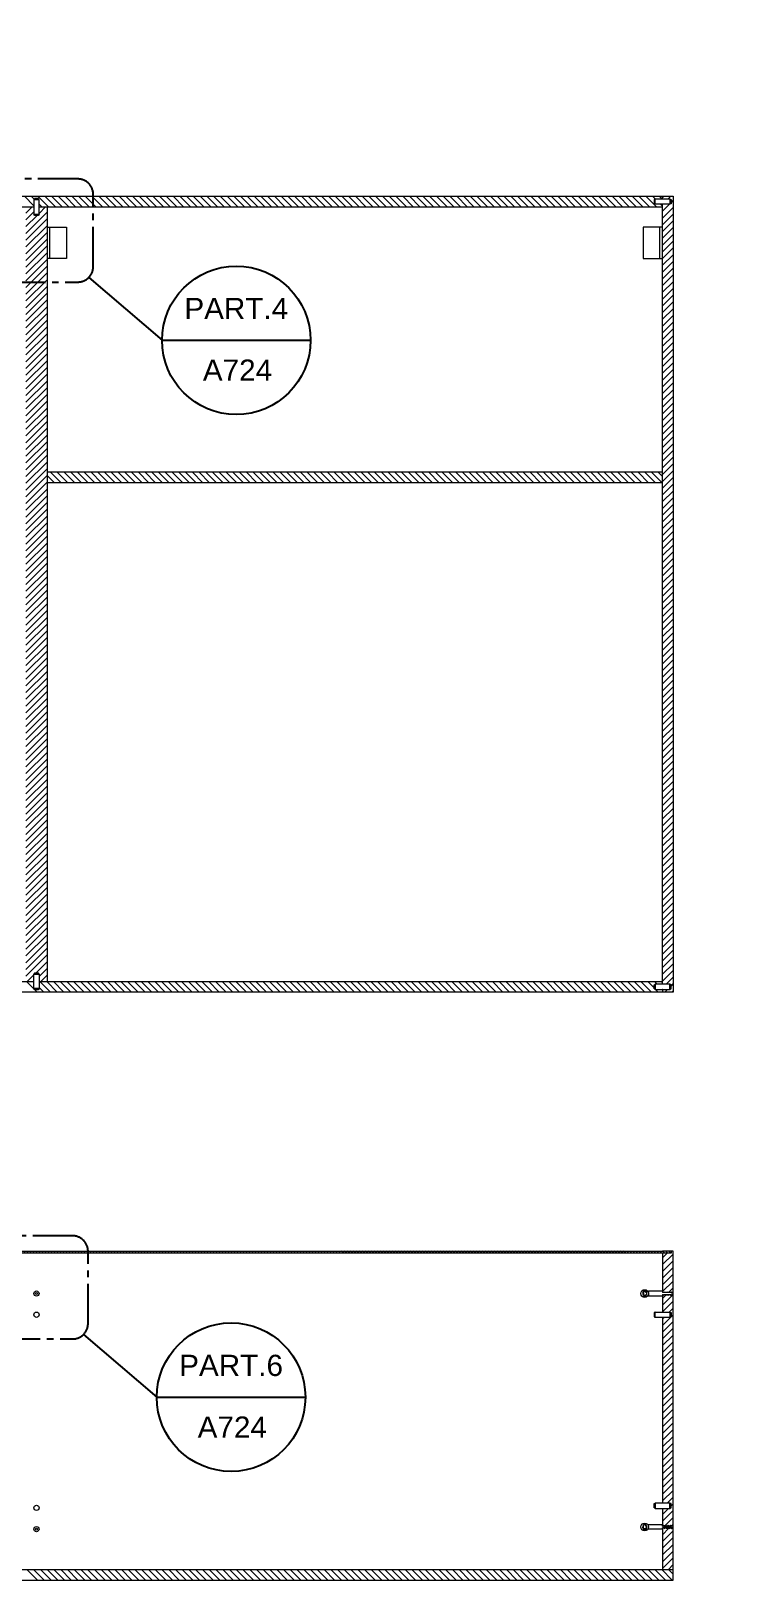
# Model space of a CAD drawing. Header units: inches. Extents: x 71 to 1987, y -506 to 120.
# Drawn here: x 968 to 1035.1, y -166.8 to -20.8 of the extents above; entities that cross this region are included whole.
import ezdxf
from ezdxf.enums import TextEntityAlignment as Align

# ---------------------------------------------------------------- set-up
doc = ezdxf.new("R2010")
doc.units = ezdxf.units.IN
doc.header["$MEASUREMENT"] = 0
doc.linetypes.add('ACAD_ISO04W100', pattern=[30, 24, -3, 0, -3])
doc.linetypes.add('CENTER2', pattern=[1.125, 0.75, -0.125, 0.125, -0.125])
doc.layers.add('A-SECT A-MCUT', color=7, linetype='Continuous', lineweight=35)
doc.layers.add('assi', color=4, linetype='ACAD_ISO04W100')
doc.layers.add('viti', color=6, linetype='Continuous')
doc.styles.add('ARIAL', font='arial.ttf')

msp = doc.modelspace()

# ---------------------------------------------------------------- hatches: boundary and pattern name
at = {"layer": 'assi'}
h = msp.add_hatch(dxfattribs=at)
h.set_pattern_fill('ANSI31', color=256, scale=3.6)
h.paths.add_polyline_path([(910.3, 56.15), (910.14, 56.15), (910.12, 56.08), (910.08, 56.11), (910.1, 56.15), (909.93, 56.15), (909.9, 56.08), (909.87, 56.11), (909.88, 56.15), (909.71, 56.15), (909.68, 56.08), (909.65, 56.11), (909.67, 56.15), (909.49, 56.15), (909.47, 56.08), (909.44, 56.11), (909.45, 56.14, -0.339949), (909.44, 56.34), (909.51, 56.34), (909.54, 56.42), (909.57, 56.39), (909.56, 56.34), (909.73, 56.34), (909.76, 56.42), (909.79, 56.39), (909.77, 56.34), (909.95, 56.34), (909.97, 56.42), (910, 56.39), (909.99, 56.34), (910.16, 56.34), (910.19, 56.42), (910.22, 56.39), (910.2, 56.34), (910.3, 56.34), (910.3, 56.47), (910.3, 56.75), (909.3, 56.75), (909.3, 48.51), (910.3, 48.51)])
h.paths.add_polyline_path([(910.3, 48.51), (909.3, 48.51), (909.3, -18.25), (910.3, -18.25), (910.3, -17.85), (910.2, -17.85), (910.22, -17.89), (910.19, -17.92), (910.15, -17.85), (909.99, -17.85), (910, -17.89), (909.98, -17.92), (909.94, -17.85), (909.77, -17.85), (909.79, -17.89), (909.76, -17.92), (909.72, -17.85), (909.56, -17.85), (909.57, -17.89), (909.55, -17.92), (909.5, -17.85), (909.44, -17.85, -0.339949), (909.45, -17.65), (909.44, -17.61), (909.46, -17.59), (909.5, -17.66), (909.67, -17.66), (909.65, -17.61), (909.68, -17.59), (909.72, -17.66), (909.88, -17.66), (909.87, -17.61), (909.89, -17.59), (909.94, -17.66), (910.1, -17.66), (910.08, -17.61), (910.11, -17.59), (910.15, -17.66), (910.3, -17.66), (910.3, -17.53)])
h.paths.add_polyline_path([(970.3, 48.51), (968.3, 48.51), (968.3, -17.25), (969.15, -17.25), (969.16, -17.24), (969.2, -17.25), (969.21, -17.25), (969.21, -17.08), (969.13, -17.06), (969.16, -17.03), (969.21, -17.04), (969.21, -16.87), (969.13, -16.84), (969.16, -16.81), (969.21, -16.83), (969.21, -16.65), (969.13, -16.62), (969.16, -16.59), (969.21, -16.61), (969.21, -16.43), (969.13, -16.41), (969.16, -16.38), (969.21, -16.39), (969.21, -16.22), (969.13, -16.19), (969.16, -16.16), (969.21, -16.18), (969.21, -16), (969.13, -15.98), (969.16, -15.95), (969.21, -15.96), (969.21, -15.79), (969.13, -15.76), (969.16, -15.73), (969.21, -15.74), (969.21, -15.57), (969.13, -15.54), (969.16, -15.51), (969.21, -15.53), (969.21, -15.35), (969.13, -15.33), (969.16, -15.3), (969.21, -15.31), (969.21, -15.14), (969.13, -15.11), (969.16, -15.08), (969.2, -15.09, -0.339949), (969.4, -15.08), (969.4, -15.16), (969.47, -15.19), (969.44, -15.22), (969.4, -15.2), (969.4, -15.38), (969.47, -15.4), (969.44, -15.43), (969.4, -15.42), (969.4, -15.59), (969.47, -15.62), (969.44, -15.65), (969.4, -15.63), (969.4, -15.81), (969.47, -15.83), (969.44, -15.86), (969.4, -15.85), (969.4, -16.02), (969.47, -16.05), (969.44, -16.08), (969.4, -16.07), (969.4, -16.24), (969.47, -16.27), (969.44, -16.3), (969.4, -16.28), (969.4, -16.46), (969.47, -16.48), (969.44, -16.51), (969.4, -16.5), (969.4, -16.67), (969.47, -16.7), (969.44, -16.73), (969.4, -16.71), (969.4, -16.89), (969.47, -16.91), (969.44, -16.95), (969.4, -16.93), (969.4, -17.1), (969.47, -17.13), (969.44, -17.16), (969.4, -17.15), (969.4, -17.25), (970.3, -17.25)])
h.paths.add_polyline_path([(970.3, 55.75), (969.4, 55.75), (969.4, 55.64), (969.44, 55.65), (969.47, 55.63), (969.44, 55.61), (969.4, 55.6), (969.4, 55.42), (969.44, 55.44), (969.47, 55.41), (969.44, 55.4), (969.4, 55.38), (969.4, 55.21), (969.44, 55.22), (969.47, 55.2), (969.44, 55.18), (969.4, 55.17), (969.4, 54.99), (969.44, 55.01), (969.47, 54.98), (969.44, 54.96), (969.4, 54.95), (969.4, 54.77), (969.44, 54.79), (969.47, 54.76), (969.44, 54.75), (969.4, 54.73), (969.4, 54.56), (969.44, 54.57), (969.47, 54.55), (969.44, 54.53), (969.4, 54.52), (969.4, 54.34), (969.44, 54.36), (969.47, 54.33), (969.44, 54.32), (969.4, 54.3), (969.4, 54.13), (969.44, 54.14), (969.47, 54.12), (969.44, 54.1), (969.4, 54.08), (969.4, 53.91), (969.44, 53.93), (969.47, 53.9), (969.44, 53.88), (969.4, 53.87), (969.4, 53.69), (969.44, 53.71), (969.47, 53.68), (969.44, 53.67), (969.4, 53.65), (969.4, 53.58, -0.339949), (969.2, 53.59), (969.16, 53.57), (969.14, 53.6), (969.16, 53.61), (969.21, 53.63), (969.21, 53.81), (969.16, 53.79), (969.14, 53.82), (969.16, 53.83), (969.21, 53.85), (969.21, 54.02), (969.16, 54.01), (969.14, 54.03), (969.16, 54.05), (969.21, 54.06), (969.21, 54.24), (969.16, 54.22), (969.14, 54.25), (969.16, 54.26), (969.21, 54.28), (969.21, 54.45), (969.16, 54.44), (969.14, 54.46), (969.16, 54.48), (969.21, 54.5), (969.21, 54.67), (969.16, 54.65), (969.14, 54.68), (969.16, 54.7), (969.21, 54.71), (969.21, 54.89), (969.16, 54.87), (969.14, 54.9), (969.16, 54.91), (969.21, 54.93), (969.21, 55.1), (969.16, 55.09), (969.14, 55.11), (969.16, 55.13), (969.21, 55.14), (969.21, 55.32), (969.16, 55.3), (969.14, 55.33), (969.16, 55.34), (969.21, 55.36), (969.21, 55.53), (969.16, 55.52), (969.14, 55.55), (969.16, 55.56), (969.21, 55.58), (969.21, 55.75), (969.2, 55.75), (969.16, 55.74), (969.15, 55.75), (968.3, 55.75), (968.3, 48.51), (970.3, 48.51)])
h.paths.add_polyline_path([(1029.3, 56.75), (1028.3, 56.75), (1028.3, 56.34), (1028.4, 56.34), (1028.38, 56.39), (1028.42, 56.42), (1028.44, 56.34), (1028.62, 56.34), (1028.6, 56.39), (1028.63, 56.42), (1028.66, 56.34), (1028.83, 56.34), (1028.82, 56.39), (1028.85, 56.42), (1028.87, 56.34), (1029.05, 56.34), (1029.03, 56.39), (1029.06, 56.42), (1029.09, 56.34), (1029.16, 56.34, -0.339949), (1029.16, 56.14), (1029.17, 56.11), (1029.14, 56.08), (1029.11, 56.15), (1028.94, 56.15), (1028.95, 56.11), (1028.92, 56.08), (1028.9, 56.15), (1028.72, 56.15), (1028.74, 56.11), (1028.71, 56.08), (1028.68, 56.15), (1028.5, 56.15), (1028.52, 56.11), (1028.49, 56.08), (1028.46, 56.15), (1028.3, 56.15), (1028.3, 56.02), (1028.3, -17.66), (1028.46, -17.66), (1028.48, -17.61), (1028.49, -17.59), (1028.57, -17.66), (1028.68, -17.66), (1028.69, -17.61), (1028.71, -17.59), (1028.78, -17.66), (1028.9, -17.66), (1028.91, -17.61), (1028.93, -17.59), (1029, -17.66), (1029.11, -17.66), (1029.13, -17.61), (1029.14, -17.59), (1029.15, -17.64, -0.36519), (1029.16, -17.85), (1029.09, -17.85), (1029.07, -17.89), (1029.06, -17.92), (1028.99, -17.85), (1028.87, -17.85), (1028.86, -17.89), (1028.84, -17.92), (1028.77, -17.85), (1028.66, -17.85), (1028.64, -17.89), (1028.63, -17.92), (1028.55, -17.85), (1028.44, -17.85), (1028.43, -17.89), (1028.41, -17.92), (1028.34, -17.85), (1028.3, -17.85), (1028.3, -17.98), (1028.3, -18.25), (1029.3, -18.25)])
h.paths.add_polyline_path([(909.56, -37.11), (908.88, -37.11), (908.79, -37.06), (908.76, -37.06), (908.76, -36.66), (908.79, -36.66), (908.88, -36.61), (909.56, -36.61), (909.56, -36.36), (908.56, -36.36), (908.56, -44.59), (909.56, -44.59)])
h.paths.add_polyline_path([(909.56, -44.59), (908.56, -44.59), (908.56, -111.36), (909.56, -111.36), (909.56, -111.11), (908.88, -111.11), (908.79, -111.06), (908.76, -111.06), (908.76, -110.66), (908.79, -110.66), (908.88, -110.61), (909.56, -110.61)])
h.paths.add_polyline_path([(969.56, -44.59), (967.56, -44.59), (967.56, -110.36), (968.31, -110.36), (968.31, -109.56), (968.76, -109.56), (968.81, -109.68), (968.81, -110.36), (969.56, -110.36)])
h.paths.add_polyline_path([(969.56, -37.36), (968.81, -37.36), (968.81, -38.16), (968.36, -38.16), (968.31, -38.03), (968.31, -37.36), (967.56, -37.36), (967.56, -44.59), (969.56, -44.59)])
h.paths.add_polyline_path([(1028.56, -36.36), (1027.56, -36.36), (1027.56, -36.61), (1028.36, -36.61), (1028.36, -37.06), (1028.24, -37.11), (1027.56, -37.11), (1027.56, -110.61), (1028.36, -110.61), (1028.36, -111.06), (1028.24, -111.11), (1027.56, -111.11), (1027.56, -111.36), (1028.56, -111.36)])
h = msp.add_hatch(dxfattribs=at)
h.set_pattern_fill('ANSI31', color=256, scale=3.6)
h.paths.add_polyline_path([(909.56, -135.97), (908.76, -135.97), (908.76, -135.77), (908.56, -135.77), (908.56, -144), (909.56, -144), (909.56, -142.02), (908.88, -142.02), (908.79, -141.97), (908.76, -141.97), (908.76, -141.57), (908.79, -141.57), (908.88, -141.52), (909.56, -141.52), (909.56, -139.86), (909.46, -139.86), (909.48, -139.91), (909.45, -139.94), (909.44, -139.91), (909.42, -139.86), (909.25, -139.86), (909.26, -139.91), (909.23, -139.94), (909.22, -139.91), (909.2, -139.86), (909.03, -139.86), (909.04, -139.91), (909.02, -139.94), (909, -139.91), (908.99, -139.86), (908.81, -139.86), (908.83, -139.91), (908.8, -139.94), (908.79, -139.91), (908.77, -139.86), (908.7, -139.86, -0.339949), (908.71, -139.67), (908.69, -139.63), (908.72, -139.6), (908.73, -139.63), (908.75, -139.68), (908.93, -139.68), (908.91, -139.63), (908.94, -139.6), (908.95, -139.63), (908.97, -139.68), (909.14, -139.68), (909.13, -139.63), (909.15, -139.6), (909.17, -139.63), (909.18, -139.68), (909.36, -139.68), (909.34, -139.63), (909.37, -139.6), (909.38, -139.63), (909.4, -139.68), (909.56, -139.68), (909.56, -139.54)])
h.paths.add_polyline_path([(909.56, -144), (908.56, -144), (908.56, -165.77), (909.56, -165.77), (909.56, -161.86), (909.4, -161.86), (909.38, -161.91), (909.37, -161.94), (909.34, -161.91), (909.36, -161.86), (909.18, -161.86), (909.17, -161.91), (909.15, -161.94), (909.13, -161.91), (909.14, -161.86), (908.97, -161.86), (908.95, -161.91), (908.94, -161.94), (908.91, -161.91), (908.93, -161.86), (908.75, -161.86), (908.73, -161.91), (908.72, -161.94), (908.69, -161.91), (908.71, -161.87, -0.339949), (908.7, -161.68), (908.77, -161.68), (908.79, -161.63), (908.8, -161.6), (908.83, -161.63), (908.81, -161.68), (908.99, -161.68), (909, -161.63), (909.02, -161.6), (909.04, -161.63), (909.03, -161.68), (909.2, -161.68), (909.22, -161.63), (909.23, -161.6), (909.26, -161.63), (909.25, -161.68), (909.42, -161.68), (909.44, -161.63), (909.45, -161.6), (909.48, -161.63), (909.46, -161.68), (909.56, -161.68), (909.56, -161.54), (909.56, -160.02), (908.88, -160.02), (908.79, -159.97), (908.76, -159.97), (908.76, -159.57), (908.79, -159.57), (908.88, -159.52), (909.56, -159.52)])
h.paths.add_polyline_path([(1028.56, -135.77), (1028.36, -135.77), (1028.36, -135.97), (1027.56, -135.97), (1027.56, -139.68), (1027.72, -139.68), (1027.74, -139.63), (1027.75, -139.6), (1027.82, -139.68), (1027.94, -139.68), (1027.95, -139.63), (1027.97, -139.6), (1028.04, -139.68), (1028.15, -139.68), (1028.17, -139.63), (1028.18, -139.6), (1028.26, -139.68), (1028.37, -139.68), (1028.38, -139.63), (1028.4, -139.6), (1028.4, -139.65, -0.36519), (1028.42, -139.86), (1028.35, -139.86), (1028.33, -139.91), (1028.32, -139.94), (1028.24, -139.86), (1028.13, -139.86), (1028.11, -139.91), (1028.1, -139.94), (1028.03, -139.86), (1027.91, -139.86), (1027.9, -139.91), (1027.88, -139.94), (1027.81, -139.86), (1027.7, -139.86), (1027.68, -139.91), (1027.67, -139.94), (1027.59, -139.86), (1027.56, -139.86), (1027.56, -139.99), (1027.56, -141.52), (1028.24, -141.52), (1028.33, -141.57), (1028.36, -141.57), (1028.36, -141.97), (1028.33, -141.97), (1028.24, -142.02), (1027.56, -142.02), (1027.56, -159.52), (1028.24, -159.52), (1028.33, -159.57), (1028.36, -159.57), (1028.36, -159.97), (1028.33, -159.97), (1028.24, -160.02), (1027.56, -160.02), (1027.56, -161.68), (1027.66, -161.68), (1027.64, -161.63), (1027.67, -161.6), (1027.7, -161.68), (1027.87, -161.68), (1027.86, -161.63), (1027.89, -161.6), (1027.91, -161.68), (1028.09, -161.68), (1028.07, -161.63), (1028.1, -161.6), (1028.13, -161.68), (1028.31, -161.68), (1028.29, -161.63), (1028.32, -161.6), (1028.35, -161.68), (1028.42, -161.68, -0.339949), (1028.41, -161.87), (1028.43, -161.91), (1028.39, -161.94), (1028.37, -161.86), (1028.19, -161.86), (1028.21, -161.91), (1028.18, -161.94), (1028.15, -161.86), (1027.98, -161.86), (1027.99, -161.91), (1027.96, -161.94), (1027.94, -161.86), (1027.76, -161.86), (1027.78, -161.91), (1027.75, -161.94), (1027.72, -161.86), (1027.56, -161.86), (1027.56, -161.99), (1027.56, -165.77), (1028.56, -165.77)])
h.paths.add_polyline_path([(1063.97, -138.47), (1063.45, -138.47), (1063.4, -138.44), (1063.4, -138.2), (1063.45, -138.17), (1063.97, -138.17), (1063.97, -138.14), (1063.97, -135.97), (1063.17, -135.97), (1063.17, -135.77), (1062.97, -135.77), (1062.97, -165.77), (1063.97, -165.77), (1063.97, -163.57), (1063.45, -163.57), (1063.4, -163.54), (1063.4, -163.3), (1063.45, -163.27), (1063.97, -163.27), (1063.97, -163.24)])
h.paths.add_polyline_path([(1123.97, -141.2), (1121.97, -141.2), (1121.97, -163.27), (1122.5, -163.27), (1122.55, -163.3), (1122.55, -163.54), (1122.5, -163.57), (1121.97, -163.57), (1121.97, -163.6), (1121.97, -165.77), (1123.97, -165.77), (1123.97, -163.57), (1123.45, -163.57), (1123.4, -163.54), (1123.4, -163.3), (1123.45, -163.27), (1123.97, -163.27), (1123.97, -163.24)])
h.paths.add_polyline_path([(1123.97, -138.47), (1123.45, -138.47), (1123.4, -138.44), (1123.4, -138.2), (1123.45, -138.17), (1123.97, -138.17), (1123.97, -138.14), (1123.97, -135.97), (1121.97, -135.97), (1121.97, -138.17), (1122.5, -138.17), (1122.55, -138.2), (1122.55, -138.44), (1122.5, -138.47), (1121.97, -138.47), (1121.97, -138.5), (1121.97, -141.2), (1123.97, -141.2)])
h.paths.add_polyline_path([(1182.97, -135.77), (1182.77, -135.77), (1182.77, -135.97), (1181.97, -135.97), (1181.97, -138.17), (1182.5, -138.17), (1182.55, -138.2), (1182.55, -138.44), (1182.5, -138.47), (1181.97, -138.47), (1181.97, -138.5), (1181.97, -163.27), (1182.5, -163.27), (1182.55, -163.3), (1182.55, -163.54), (1182.5, -163.57), (1181.97, -163.57), (1181.97, -163.6), (1181.97, -165.77), (1182.97, -165.77)])
h = msp.add_hatch(dxfattribs=at)
h.set_pattern_fill('ANSI31', color=256, scale=1.6, angle=90)
h.paths.add_polyline_path([(1028.36, -135.77), (1027.56, -135.77), (970.97, -135.77), (970.97, -135.97), (1027.56, -135.97), (1028.36, -135.97)])
h.paths.add_polyline_path([(970.97, -135.77), (966.31, -135.77), (966.31, -135.97), (970.97, -135.97)])
h.paths.add_polyline_path([(966.31, -135.77), (914.4, -135.77), (914.4, -135.97), (966.31, -135.97)])
h.paths.add_polyline_path([(914.4, -135.77), (909.56, -135.77), (908.76, -135.77), (908.76, -135.97), (909.56, -135.97), (914.4, -135.97)])

# ---------------------------------------------------------------- linework, layer by layer
for p, q in [((908.56, -36.36), (1028.56, -36.36)), ((1027.56, -36.61), (1027.56, -36.36)), ((1028.56, -36.36), (1028.56, -111.36)), ((909.56, -37.36), (968.31, -37.36)), ((968.81, -37.36), (1027.56, -37.36)), ((969.56, -37.36), (969.56, -110.36)), ((1027.56, -110.61), (1027.56, -37.11)), ((1027.56, -62.36), (969.56, -62.36)), ((1027.56, -63.36), (969.56, -63.36)), ((909.56, -110.36), (968.31, -110.36)), ((968.81, -110.36), (1027.56, -110.36)), ((1028.56, -111.36), (908.56, -111.36)), ((1027.56, -111.11), (1027.56, -111.36)), ((909.56, -135.77), (1027.56, -135.77)), ((1028.36, -135.77), (1027.56, -135.77)), ((1028.56, -135.77), (1028.36, -135.77)), ((1028.36, -135.77), (1028.36, -135.97)), ((1028.56, -165.77), (1028.56, -135.77)), ((1027.56, -135.97), (909.56, -135.97)), ((1028.36, -135.97), (1027.56, -135.97)), ((1027.56, -135.97), (1027.56, -139.68)), ((1027.56, -139.86), (1027.56, -141.52)), ((1027.56, -142.02), (1027.56, -159.52)), ((1027.56, -160.02), (1027.56, -161.68)), ((1027.56, -161.86), (1027.56, -165.77)), ((909.56, -165.77), (1027.56, -165.77)), ((1027.56, -165.77), (1028.56, -165.77)), ((1028.56, -166.77), (1028.56, -165.77)), ((908.56, -166.77), (1028.56, -166.77))]:
    msp.add_line(p, q)
at = {"layer": 'A-SECT A-MCUT'}
for p, q in [((973.48, -44.01), (980.39, -49.93)), ((980.39, -49.93), (994.39, -49.93)), ((972.99, -143.63), (979.9, -149.54)), ((979.9, -149.54), (993.9, -149.54))]:
    msp.add_line(p, q, dxfattribs=at)
at = {"layer": 'A-SECT A-MCUT', "linetype": 'CENTER2', "ltscale": 5}
for points in [[(964.19, -42.98, 0.414214), (965.65, -44.44), (972.45, -44.44, 0.414214), (973.91, -42.98), (973.91, -36.17, 0.414214), (972.45, -34.72), (965.65, -34.72, 0.414214), (964.19, -36.17), (964.19, -42.98), (964.19, -36.17)], [(963.7, -142.6, 0.414214), (965.16, -144.05), (971.96, -144.05, 0.414214), (973.42, -142.6), (973.42, -135.79, 0.414214), (971.96, -134.33), (965.16, -134.33, 0.414214), (963.7, -135.79), (963.7, -142.6), (963.7, -135.79)]]:
    msp.add_lwpolyline(points, format="xyb", dxfattribs=at)
at = {"layer": 'A-SECT A-MCUT'}
for centre in [(987.39, -49.93), (986.9, -149.54)]:
    msp.add_circle(centre, 7, dxfattribs=at)
at = {"layer": 'assi', "linetype": 'Continuous'}
for p, q in [((968.31, -37.24), (967.43, -36.36)), ((968.34, -36.63), (968.07, -36.36)), ((969.7, -37.36), (968.7, -36.36)), ((970.34, -37.36), (969.34, -36.36)), ((970.97, -37.36), (969.97, -36.36)), ((971.61, -37.36), (970.61, -36.36)), ((972.25, -37.36), (971.25, -36.36)), ((972.88, -37.36), (971.88, -36.36)), ((973.04, -36.87), (972.52, -36.36)), ((974.16, -37.36), (973.16, -36.36)), ((974.79, -37.36), (973.79, -36.36)), ((975.43, -37.36), (974.43, -36.36)), ((976.07, -37.36), (975.07, -36.36)), ((976.7, -37.36), (975.7, -36.36)), ((977.34, -37.36), (976.34, -36.36)), ((977.97, -37.36), (976.97, -36.36)), ((978.61, -37.36), (977.61, -36.36)), ((979.25, -37.36), (978.25, -36.36)), ((979.88, -37.36), (978.88, -36.36)), ((980.52, -37.36), (979.52, -36.36)), ((981.16, -37.36), (980.16, -36.36)), ((981.79, -37.36), (980.79, -36.36)), ((982.43, -37.36), (981.43, -36.36)), ((983.07, -37.36), (982.07, -36.36)), ((983.7, -37.36), (982.7, -36.36)), ((984.34, -37.36), (983.34, -36.36)), ((984.98, -37.36), (983.98, -36.36)), ((985.61, -37.36), (984.61, -36.36)), ((986.25, -37.36), (985.25, -36.36)), ((986.88, -37.36), (985.88, -36.36)), ((987.52, -37.36), (986.52, -36.36)), ((988.16, -37.36), (987.16, -36.36)), ((988.79, -37.36), (987.79, -36.36)), ((989.43, -37.36), (988.43, -36.36)), ((990.07, -37.36), (989.07, -36.36)), ((990.7, -37.36), (989.7, -36.36)), ((991.34, -37.36), (990.34, -36.36)), ((991.98, -37.36), (990.98, -36.36)), ((992.61, -37.36), (991.61, -36.36)), ((993.25, -37.36), (992.25, -36.36)), ((993.88, -37.36), (992.88, -36.36)), ((994.52, -37.36), (993.52, -36.36)), ((995.16, -37.36), (994.16, -36.36)), ((995.79, -37.36), (994.79, -36.36)), ((996.43, -37.36), (995.43, -36.36)), ((997.07, -37.36), (996.07, -36.36)), ((997.7, -37.36), (996.7, -36.36)), ((998.34, -37.36), (997.34, -36.36)), ((998.98, -37.36), (997.98, -36.36)), ((999.61, -37.36), (998.61, -36.36)), ((1000.25, -37.36), (999.25, -36.36)), ((1000.89, -37.36), (999.89, -36.36)), ((1001.52, -37.36), (1000.52, -36.36)), ((1002.16, -37.36), (1001.16, -36.36)), ((1002.79, -37.36), (1001.79, -36.36)), ((1003.43, -37.36), (1002.43, -36.36)), ((1004.07, -37.36), (1003.07, -36.36)), ((1004.7, -37.36), (1003.7, -36.36)), ((1005.34, -37.36), (1004.34, -36.36)), ((1005.98, -37.36), (1004.98, -36.36)), ((1006.61, -37.36), (1005.61, -36.36)), ((1007.25, -37.36), (1006.25, -36.36)), ((1007.89, -37.36), (1006.89, -36.36)), ((1008.52, -37.36), (1007.52, -36.36)), ((1009.16, -37.36), (1008.16, -36.36)), ((1009.79, -37.36), (1008.79, -36.36)), ((1010.43, -37.36), (1009.43, -36.36)), ((1011.07, -37.36), (1010.07, -36.36)), ((1011.7, -37.36), (1010.7, -36.36)), ((1012.34, -37.36), (1011.34, -36.36)), ((1012.98, -37.36), (1011.98, -36.36)), ((1013.61, -37.36), (1012.61, -36.36)), ((1014.25, -37.36), (1013.25, -36.36)), ((1014.89, -37.36), (1013.89, -36.36)), ((1015.52, -37.36), (1014.52, -36.36)), ((1016.16, -37.36), (1015.16, -36.36)), ((1016.8, -37.36), (1015.8, -36.36)), ((1017.43, -37.36), (1016.43, -36.36)), ((1018.07, -37.36), (1017.07, -36.36)), ((1018.7, -37.36), (1017.7, -36.36)), ((1019.34, -37.36), (1018.34, -36.36)), ((1019.98, -37.36), (1018.98, -36.36)), ((1020.61, -37.36), (1019.61, -36.36)), ((1021.25, -37.36), (1020.25, -36.36)), ((1021.89, -37.36), (1020.89, -36.36)), ((1022.52, -37.36), (1021.52, -36.36)), ((1023.16, -37.36), (1022.16, -36.36)), ((1023.8, -37.36), (1022.8, -36.36)), ((1024.43, -37.36), (1023.43, -36.36)), ((1025.07, -37.36), (1024.07, -36.36)), ((1025.7, -37.36), (1024.7, -36.36)), ((1026.34, -37.36), (1025.34, -36.36)), ((1026.98, -37.36), (1025.98, -36.36)), ((1026.87, -36.61), (1026.61, -36.36)), ((1027.5, -36.61), (1027.25, -36.36)), ((969.07, -37.36), (968.81, -37.1)), ((973.52, -37.36), (973.04, -36.87)), ((1027.56, -37.3), (1027.36, -37.11)), ((970.25, -63.36), (969.56, -62.67)), ((970.88, -63.36), (969.88, -62.36)), ((971.52, -63.36), (970.52, -62.36)), ((972.16, -63.36), (971.16, -62.36)), ((972.79, -63.36), (971.79, -62.36)), ((973.43, -63.36), (972.43, -62.36)), ((974.06, -63.36), (973.06, -62.36)), ((974.7, -63.36), (973.7, -62.36)), ((975.34, -63.36), (974.34, -62.36)), ((975.97, -63.36), (974.97, -62.36)), ((976.61, -63.36), (975.61, -62.36)), ((977.25, -63.36), (976.25, -62.36)), ((977.88, -63.36), (976.88, -62.36)), ((978.52, -63.36), (977.52, -62.36)), ((979.16, -63.36), (978.16, -62.36)), ((979.79, -63.36), (978.79, -62.36)), ((980.43, -63.36), (979.43, -62.36)), ((981.06, -63.36), (980.06, -62.36)), ((981.7, -63.36), (980.7, -62.36)), ((982.34, -63.36), (981.34, -62.36)), ((982.97, -63.36), (981.97, -62.36)), ((983.61, -63.36), (982.61, -62.36)), ((984.25, -63.36), (983.25, -62.36)), ((984.88, -63.36), (983.88, -62.36)), ((985.52, -63.36), (984.52, -62.36)), ((986.16, -63.36), (985.16, -62.36)), ((986.79, -63.36), (985.79, -62.36)), ((987.43, -63.36), (986.43, -62.36)), ((988.07, -63.36), (987.07, -62.36)), ((988.7, -63.36), (987.7, -62.36)), ((989.34, -63.36), (988.34, -62.36)), ((989.97, -63.36), (988.97, -62.36)), ((990.61, -63.36), (989.61, -62.36)), ((991.25, -63.36), (990.25, -62.36)), ((991.88, -63.36), (990.88, -62.36)), ((992.52, -63.36), (991.52, -62.36)), ((993.16, -63.36), (992.16, -62.36)), ((993.79, -63.36), (992.79, -62.36)), ((994.43, -63.36), (993.43, -62.36)), ((995.07, -63.36), (994.07, -62.36)), ((995.7, -63.36), (994.7, -62.36)), ((996.34, -63.36), (995.34, -62.36)), ((996.97, -63.36), (995.97, -62.36)), ((997.61, -63.36), (996.61, -62.36)), ((998.25, -63.36), (997.25, -62.36)), ((998.88, -63.36), (997.88, -62.36)), ((999.52, -63.36), (998.52, -62.36)), ((1000.16, -63.36), (999.16, -62.36)), ((1000.79, -63.36), (999.79, -62.36)), ((1001.43, -63.36), (1000.43, -62.36)), ((1002.07, -63.36), (1001.07, -62.36)), ((1002.7, -63.36), (1001.7, -62.36)), ((1003.34, -63.36), (1002.34, -62.36)), ((1003.97, -63.36), (1002.97, -62.36)), ((1004.61, -63.36), (1003.61, -62.36)), ((1005.25, -63.36), (1004.25, -62.36)), ((1005.88, -63.36), (1004.88, -62.36)), ((1006.52, -63.36), (1005.52, -62.36)), ((1007.16, -63.36), (1006.16, -62.36)), ((1007.79, -63.36), (1006.79, -62.36)), ((1008.43, -63.36), (1007.43, -62.36)), ((1009.07, -63.36), (1008.07, -62.36)), ((1009.7, -63.36), (1008.7, -62.36)), ((1010.34, -63.36), (1009.34, -62.36)), ((1010.98, -63.36), (1009.98, -62.36)), ((1011.61, -63.36), (1010.61, -62.36)), ((1012.25, -63.36), (1011.25, -62.36)), ((1012.88, -63.36), (1011.88, -62.36)), ((1013.52, -63.36), (1012.52, -62.36)), ((1014.16, -63.36), (1013.16, -62.36)), ((1014.79, -63.36), (1013.79, -62.36)), ((1015.43, -63.36), (1014.43, -62.36)), ((1016.07, -63.36), (1015.07, -62.36)), ((1016.7, -63.36), (1015.7, -62.36)), ((1017.34, -63.36), (1016.34, -62.36)), ((1017.98, -63.36), (1016.98, -62.36)), ((1018.61, -63.36), (1017.61, -62.36)), ((1019.25, -63.36), (1018.25, -62.36)), ((1019.88, -63.36), (1018.88, -62.36)), ((1020.52, -63.36), (1019.52, -62.36)), ((1021.16, -63.36), (1020.16, -62.36)), ((1021.79, -63.36), (1020.79, -62.36)), ((1022.43, -63.36), (1021.43, -62.36)), ((1023.07, -63.36), (1022.07, -62.36)), ((1023.7, -63.36), (1022.7, -62.36)), ((1024.34, -63.36), (1023.34, -62.36)), ((1024.98, -63.36), (1023.98, -62.36)), ((1025.61, -63.36), (1024.61, -62.36)), ((1026.25, -63.36), (1025.25, -62.36)), ((1026.89, -63.36), (1025.89, -62.36)), ((1027.52, -63.36), (1026.52, -62.36)), ((1027.56, -62.76), (1027.16, -62.36)), ((969.61, -63.36), (969.56, -63.31)), ((968.34, -111.09), (967.61, -110.36)), ((968.31, -110.42), (968.24, -110.36)), ((969.24, -111.36), (968.81, -110.92)), ((969.88, -111.36), (968.88, -110.36)), ((970.52, -111.36), (969.52, -110.36)), ((971.15, -111.36), (970.15, -110.36)), ((971.79, -111.36), (970.79, -110.36)), ((972.43, -111.36), (971.43, -110.36)), ((973.06, -111.36), (972.06, -110.36)), ((973.7, -111.36), (972.7, -110.36)), ((974.33, -111.36), (973.33, -110.36)), ((974.97, -111.36), (973.97, -110.36)), ((975.61, -111.36), (974.61, -110.36)), ((976.24, -111.36), (975.24, -110.36)), ((976.88, -111.36), (975.88, -110.36)), ((977.52, -111.36), (976.52, -110.36)), ((978.15, -111.36), (977.15, -110.36)), ((978.79, -111.36), (977.79, -110.36)), ((979.43, -111.36), (978.43, -110.36)), ((980.06, -111.36), (979.06, -110.36)), ((980.7, -111.36), (979.7, -110.36)), ((981.34, -111.36), (980.34, -110.36)), ((981.97, -111.36), (980.97, -110.36)), ((982.61, -111.36), (981.61, -110.36)), ((983.24, -111.36), (982.24, -110.36)), ((983.88, -111.36), (982.88, -110.36)), ((984.52, -111.36), (983.52, -110.36)), ((985.15, -111.36), (984.15, -110.36)), ((985.79, -111.36), (984.79, -110.36)), ((986.43, -111.36), (985.43, -110.36)), ((987.06, -111.36), (986.06, -110.36)), ((987.7, -111.36), (986.7, -110.36)), ((988.34, -111.36), (987.34, -110.36)), ((988.97, -111.36), (987.97, -110.36)), ((989.61, -111.36), (988.61, -110.36)), ((990.24, -111.36), (989.24, -110.36)), ((990.88, -111.36), (989.88, -110.36)), ((991.52, -111.36), (990.52, -110.36)), ((992.15, -111.36), (991.15, -110.36)), ((992.79, -111.36), (991.79, -110.36)), ((993.43, -111.36), (992.43, -110.36)), ((994.06, -111.36), (993.06, -110.36)), ((994.7, -111.36), (993.7, -110.36)), ((995.34, -111.36), (994.34, -110.36)), ((995.97, -111.36), (994.97, -110.36)), ((996.61, -111.36), (995.61, -110.36)), ((997.24, -111.36), (996.24, -110.36)), ((997.88, -111.36), (996.88, -110.36)), ((998.52, -111.36), (997.52, -110.36)), ((999.15, -111.36), (998.15, -110.36)), ((999.79, -111.36), (998.79, -110.36)), ((1000.43, -111.36), (999.43, -110.36)), ((1001.06, -111.36), (1000.06, -110.36)), ((1001.7, -111.36), (1000.7, -110.36)), ((1002.34, -111.36), (1001.34, -110.36)), ((1002.97, -111.36), (1001.97, -110.36)), ((1003.61, -111.36), (1002.61, -110.36)), ((1004.25, -111.36), (1003.25, -110.36)), ((1004.88, -111.36), (1003.88, -110.36)), ((1005.52, -111.36), (1004.52, -110.36)), ((1006.15, -111.36), (1005.15, -110.36)), ((1006.79, -111.36), (1005.79, -110.36)), ((1007.43, -111.36), (1006.43, -110.36)), ((1008.06, -111.36), (1007.06, -110.36)), ((1008.7, -111.36), (1007.7, -110.36)), ((1009.34, -111.36), (1008.34, -110.36)), ((1009.97, -111.36), (1008.97, -110.36)), ((1010.61, -111.36), (1009.61, -110.36)), ((1011.25, -111.36), (1010.25, -110.36)), ((1011.88, -111.36), (1010.88, -110.36)), ((1012.52, -111.36), (1011.52, -110.36)), ((1013.15, -111.36), (1012.15, -110.36)), ((1013.79, -111.36), (1012.79, -110.36)), ((1014.43, -111.36), (1013.43, -110.36)), ((1015.06, -111.36), (1014.06, -110.36)), ((1015.7, -111.36), (1014.7, -110.36)), ((1016.34, -111.36), (1015.34, -110.36)), ((1016.97, -111.36), (1015.97, -110.36)), ((1017.61, -111.36), (1016.61, -110.36)), ((1018.25, -111.36), (1017.25, -110.36)), ((1018.88, -111.36), (1017.88, -110.36)), ((1019.52, -111.36), (1018.52, -110.36)), ((1020.16, -111.36), (1019.16, -110.36)), ((1020.79, -111.36), (1019.79, -110.36)), ((1021.43, -111.36), (1020.43, -110.36)), ((1022.06, -111.36), (1021.06, -110.36)), ((1022.7, -111.36), (1021.7, -110.36)), ((1023.34, -111.36), (1022.34, -110.36)), ((1023.97, -111.36), (1022.97, -110.36)), ((1024.61, -111.36), (1023.61, -110.36)), ((1025.25, -111.36), (1024.25, -110.36)), ((1025.88, -111.36), (1024.88, -110.36)), ((1026.52, -111.36), (1025.52, -110.36)), ((1026.76, -110.96), (1026.16, -110.36)), ((1027.04, -110.61), (1026.79, -110.36)), ((1027.56, -110.49), (1027.43, -110.36)), ((968.61, -111.36), (968.41, -111.16)), ((1027.16, -111.36), (1026.91, -111.11)), ((1027.56, -111.12), (1027.54, -111.11)), ((968.65, -166.77), (967.65, -165.77)), ((969.29, -166.77), (968.29, -165.77)), ((969.93, -166.77), (968.93, -165.77)), ((970.56, -166.77), (969.56, -165.77)), ((971.2, -166.77), (970.2, -165.77)), ((971.84, -166.77), (970.84, -165.77)), ((972.47, -166.77), (971.47, -165.77)), ((973.11, -166.77), (972.11, -165.77)), ((973.75, -166.77), (972.75, -165.77)), ((974.38, -166.77), (973.38, -165.77)), ((975.02, -166.77), (974.02, -165.77)), ((975.65, -166.77), (974.65, -165.77)), ((976.29, -166.77), (975.29, -165.77)), ((976.93, -166.77), (975.93, -165.77)), ((977.56, -166.77), (976.56, -165.77)), ((978.2, -166.77), (977.2, -165.77)), ((978.84, -166.77), (977.84, -165.77)), ((979.47, -166.77), (978.47, -165.77)), ((980.11, -166.77), (979.11, -165.77)), ((980.75, -166.77), (979.75, -165.77)), ((981.38, -166.77), (980.38, -165.77)), ((982.02, -166.77), (981.02, -165.77)), ((982.66, -166.77), (981.66, -165.77)), ((983.29, -166.77), (982.29, -165.77)), ((983.93, -166.77), (982.93, -165.77)), ((984.56, -166.77), (983.56, -165.77)), ((985.2, -166.77), (984.2, -165.77)), ((985.84, -166.77), (984.84, -165.77)), ((986.47, -166.77), (985.47, -165.77)), ((987.11, -166.77), (986.11, -165.77)), ((987.75, -166.77), (986.75, -165.77)), ((988.38, -166.77), (987.38, -165.77)), ((989.02, -166.77), (988.02, -165.77)), ((989.66, -166.77), (988.66, -165.77)), ((990.29, -166.77), (989.29, -165.77)), ((990.93, -166.77), (989.93, -165.77)), ((991.56, -166.77), (990.56, -165.77)), ((992.2, -166.77), (991.2, -165.77)), ((992.84, -166.77), (991.84, -165.77)), ((993.47, -166.77), (992.47, -165.77)), ((994.11, -166.77), (993.11, -165.77)), ((994.75, -166.77), (993.75, -165.77)), ((995.38, -166.77), (994.38, -165.77)), ((996.02, -166.77), (995.02, -165.77)), ((996.66, -166.77), (995.66, -165.77)), ((997.29, -166.77), (996.29, -165.77)), ((997.93, -166.77), (996.93, -165.77)), ((998.57, -166.77), (997.57, -165.77)), ((999.2, -166.77), (998.2, -165.77)), ((999.84, -166.77), (998.84, -165.77)), ((1000.47, -166.77), (999.47, -165.77)), ((1001.11, -166.77), (1000.11, -165.77)), ((1001.75, -166.77), (1000.75, -165.77)), ((1002.38, -166.77), (1001.38, -165.77)), ((1003.02, -166.77), (1002.02, -165.77)), ((1003.66, -166.77), (1002.66, -165.77)), ((1004.29, -166.77), (1003.29, -165.77)), ((1004.93, -166.77), (1003.93, -165.77)), ((1005.57, -166.77), (1004.57, -165.77)), ((1006.2, -166.77), (1005.2, -165.77)), ((1006.84, -166.77), (1005.84, -165.77)), ((1007.47, -166.77), (1006.47, -165.77)), ((1008.11, -166.77), (1007.11, -165.77)), ((1008.75, -166.77), (1007.75, -165.77)), ((1009.38, -166.77), (1008.38, -165.77)), ((1010.02, -166.77), (1009.02, -165.77)), ((1010.66, -166.77), (1009.66, -165.77)), ((1011.29, -166.77), (1010.29, -165.77)), ((1011.93, -166.77), (1010.93, -165.77)), ((1012.57, -166.77), (1011.57, -165.77)), ((1013.2, -166.77), (1012.2, -165.77)), ((1013.84, -166.77), (1012.84, -165.77)), ((1014.47, -166.77), (1013.47, -165.77)), ((1015.11, -166.77), (1014.11, -165.77)), ((1015.75, -166.77), (1014.75, -165.77)), ((1016.38, -166.77), (1015.38, -165.77)), ((1017.02, -166.77), (1016.02, -165.77)), ((1017.66, -166.77), (1016.66, -165.77)), ((1018.29, -166.77), (1017.29, -165.77)), ((1018.93, -166.77), (1017.93, -165.77)), ((1019.57, -166.77), (1018.57, -165.77)), ((1020.2, -166.77), (1019.2, -165.77)), ((1020.84, -166.77), (1019.84, -165.77)), ((1021.48, -166.77), (1020.48, -165.77)), ((1022.11, -166.77), (1021.11, -165.77)), ((1022.75, -166.77), (1021.75, -165.77)), ((1023.38, -166.77), (1022.38, -165.77)), ((1024.02, -166.77), (1023.02, -165.77)), ((1024.66, -166.77), (1023.66, -165.77)), ((1025.29, -166.77), (1024.29, -165.77)), ((1025.93, -166.77), (1024.93, -165.77)), ((1026.57, -166.77), (1025.57, -165.77)), ((1027.2, -166.77), (1026.2, -165.77)), ((1027.84, -166.77), (1026.84, -165.77)), ((1028.48, -166.77), (1027.48, -165.77)), ((1028.56, -166.22), (1028.11, -165.77))]:
    msp.add_line(p, q, dxfattribs=at)
at = {"layer": 'viti'}
for p, q in [((968.36, -36.59), (968.31, -36.68)), ((968.81, -36.68), (968.31, -36.68)), ((968.31, -36.68), (968.31, -38.03)), ((968.76, -36.56), (968.36, -36.56)), ((968.36, -36.56), (968.36, -36.59)), ((968.76, -36.59), (968.76, -36.56)), ((968.81, -36.68), (968.76, -36.59)), ((968.81, -38.03), (968.81, -36.68)), ((1026.79, -36.66), (1026.76, -36.66)), ((1026.76, -36.66), (1026.76, -37.06)), ((1026.76, -37.06), (1026.79, -37.06)), ((1026.88, -36.61), (1026.79, -36.66)), ((1026.79, -37.06), (1026.88, -37.11)), ((1026.88, -36.61), (1028.24, -36.61)), ((1026.88, -37.11), (1026.88, -36.61)), ((1028.24, -37.11), (1026.88, -37.11)), ((1028.24, -36.61), (1028.24, -37.11)), ((1028.24, -36.61), (1028.33, -36.66)), ((1028.33, -37.06), (1028.24, -37.11)), ((1028.33, -36.66), (1028.36, -36.66)), ((1028.36, -37.06), (1028.33, -37.06)), ((1028.36, -36.66), (1028.36, -37.06)), ((968.31, -38.03), (968.81, -38.03)), ((968.36, -38.12), (968.31, -38.03)), ((968.36, -38.16), (968.36, -38.12)), ((968.76, -38.16), (968.36, -38.16)), ((968.81, -38.03), (968.76, -38.12)), ((968.76, -38.12), (968.76, -38.16)), ((969.56, -39.26), (971.38, -39.26)), ((969.81, -42.23), (969.81, -39.26)), ((971.38, -39.26), (971.38, -42.23)), ((1027.56, -39.26), (1025.73, -39.26)), ((1025.73, -39.26), (1025.73, -42.23)), ((1027.31, -42.23), (1027.31, -39.26)), ((971.38, -42.23), (969.56, -42.23)), ((1025.73, -42.23), (1027.56, -42.23)), ((968.36, -109.59), (968.31, -109.68)), ((968.31, -111.03), (968.31, -109.68)), ((968.31, -109.68), (968.81, -109.68)), ((968.76, -109.56), (968.36, -109.56)), ((968.36, -109.56), (968.36, -109.59)), ((968.76, -109.59), (968.76, -109.56)), ((968.81, -109.68), (968.76, -109.59)), ((968.81, -109.68), (968.81, -111.03)), ((1026.76, -111.06), (1026.76, -110.66)), ((1026.76, -110.66), (1026.79, -110.66)), ((1026.79, -110.66), (1026.88, -110.61)), ((1028.24, -110.61), (1026.88, -110.61)), ((1026.88, -110.61), (1026.88, -111.11)), ((1028.24, -111.11), (1028.24, -110.61)), ((1028.33, -110.66), (1028.24, -110.61)), ((1028.36, -110.66), (1028.33, -110.66)), ((1028.36, -111.06), (1028.36, -110.66)), ((968.81, -111.03), (968.31, -111.03)), ((968.36, -111.12), (968.31, -111.03)), ((968.36, -111.16), (968.36, -111.12)), ((968.76, -111.16), (968.36, -111.16)), ((968.81, -111.03), (968.76, -111.12)), ((968.76, -111.12), (968.76, -111.16)), ((1026.79, -111.06), (1026.76, -111.06)), ((1026.88, -111.11), (1026.79, -111.06)), ((1026.88, -111.11), (1028.24, -111.11)), ((1028.24, -111.11), (1028.33, -111.06)), ((1028.33, -111.06), (1028.36, -111.06)), ((1025.98, -139.59), (1025.78, -139.59)), ((1025.78, -139.59), (1025.78, -139.95)), ((1025.98, -139.95), (1025.78, -139.95)), ((1025.98, -139.68), (1025.98, -139.59)), ((1026.07, -139.68), (1025.98, -139.68)), ((1025.98, -139.86), (1026.06, -139.86)), ((1025.98, -139.86), (1025.98, -139.95)), ((1026.24, -139.68), (1026.23, -139.68)), ((1026.23, -139.86), (1026.24, -139.86)), ((1027.56, -139.54), (1026.24, -139.54)), ((1026.24, -139.54), (1026.24, -139.68)), ((1026.24, -139.86), (1026.24, -139.99)), ((1026.24, -139.99), (1027.56, -139.99)), ((1027.56, -139.54), (1027.56, -139.68)), ((1027.72, -139.68), (1027.56, -139.68)), ((1027.56, -139.86), (1027.56, -139.99)), ((1027.56, -139.86), (1027.66, -139.86)), ((1027.66, -139.86), (1027.64, -139.91)), ((1027.64, -139.91), (1027.67, -139.94)), ((1027.67, -139.94), (1027.68, -139.91)), ((1027.68, -139.91), (1027.7, -139.86)), ((1027.7, -139.86), (1027.87, -139.86)), ((1027.74, -139.63), (1027.72, -139.68)), ((1027.75, -139.6), (1027.74, -139.63)), ((1027.78, -139.63), (1027.75, -139.6)), ((1027.76, -139.68), (1027.78, -139.63)), ((1027.94, -139.68), (1027.76, -139.68)), ((1027.87, -139.86), (1027.86, -139.91)), ((1027.86, -139.91), (1027.88, -139.94)), ((1027.88, -139.94), (1027.9, -139.91)), ((1027.9, -139.91), (1027.91, -139.86)), ((1027.91, -139.86), (1028.09, -139.86)), ((1027.95, -139.63), (1027.94, -139.68)), ((1027.97, -139.6), (1027.95, -139.63)), ((1027.99, -139.63), (1027.97, -139.6)), ((1027.98, -139.68), (1027.99, -139.63)), ((1028.15, -139.68), (1027.98, -139.68)), ((1028.09, -139.86), (1028.07, -139.91)), ((1028.07, -139.91), (1028.1, -139.94)), ((1028.1, -139.94), (1028.11, -139.91)), ((1028.11, -139.91), (1028.13, -139.86)), ((1028.13, -139.86), (1028.31, -139.86)), ((1028.17, -139.63), (1028.15, -139.68)), ((1028.18, -139.6), (1028.17, -139.63)), ((1028.21, -139.63), (1028.18, -139.6)), ((1028.19, -139.68), (1028.21, -139.63)), ((1028.37, -139.68), (1028.19, -139.68)), ((1028.31, -139.86), (1028.29, -139.91)), ((1028.29, -139.91), (1028.32, -139.94)), ((1028.32, -139.94), (1028.33, -139.91)), ((1028.33, -139.91), (1028.35, -139.86)), ((1028.35, -139.86), (1028.42, -139.86)), ((1028.38, -139.63), (1028.37, -139.68)), ((1028.4, -139.6), (1028.38, -139.63)), ((1028.43, -139.63), (1028.4, -139.6)), ((1028.41, -139.68), (1028.43, -139.63)), ((1028.42, -139.68), (1028.41, -139.68)), ((1026.79, -141.57), (1026.76, -141.57)), ((1026.76, -141.57), (1026.76, -141.97)), ((1026.88, -141.52), (1026.79, -141.57)), ((1026.88, -141.52), (1028.24, -141.52)), ((1026.88, -142.02), (1026.88, -141.52)), ((1028.24, -141.52), (1028.24, -142.02)), ((1028.24, -141.52), (1028.33, -141.57)), ((1028.33, -141.57), (1028.36, -141.57)), ((1028.36, -141.57), (1028.36, -141.97)), ((1026.76, -141.97), (1026.79, -141.97)), ((1026.79, -141.97), (1026.88, -142.02)), ((1028.24, -142.02), (1026.88, -142.02)), ((1028.33, -141.97), (1028.24, -142.02)), ((1028.36, -141.97), (1028.33, -141.97)), ((1026.76, -159.97), (1026.76, -159.57)), ((1026.76, -159.57), (1026.79, -159.57)), ((1026.79, -159.97), (1026.76, -159.97)), ((1026.79, -159.57), (1026.88, -159.52)), ((1026.88, -160.02), (1026.79, -159.97)), ((1028.24, -159.52), (1026.88, -159.52)), ((1026.88, -159.52), (1026.88, -160.02)), ((1026.88, -160.02), (1028.24, -160.02)), ((1028.24, -160.02), (1028.24, -159.52)), ((1028.33, -159.57), (1028.24, -159.52)), ((1028.24, -160.02), (1028.33, -159.97)), ((1028.36, -159.57), (1028.33, -159.57)), ((1028.33, -159.97), (1028.36, -159.97)), ((1028.36, -159.97), (1028.36, -159.57)), ((1025.98, -161.58), (1025.78, -161.58)), ((1025.78, -161.95), (1025.78, -161.58)), ((1025.98, -161.95), (1025.78, -161.95)), ((1025.98, -161.68), (1025.98, -161.58)), ((1025.98, -161.68), (1026.06, -161.68)), ((1026.07, -161.86), (1025.98, -161.86)), ((1025.98, -161.86), (1025.98, -161.95)), ((1026.23, -161.68), (1026.24, -161.68)), ((1026.24, -161.86), (1026.23, -161.86)), ((1026.24, -161.68), (1026.24, -161.54)), ((1026.24, -161.54), (1027.56, -161.54)), ((1026.24, -161.99), (1026.24, -161.86)), ((1027.56, -161.99), (1026.24, -161.99)), ((1027.56, -161.68), (1027.56, -161.54)), ((1027.56, -161.68), (1027.66, -161.68)), ((1027.72, -161.86), (1027.56, -161.86)), ((1027.56, -161.99), (1027.56, -161.86)), ((1027.64, -161.63), (1027.67, -161.6)), ((1027.66, -161.68), (1027.64, -161.63)), ((1027.67, -161.6), (1027.68, -161.63)), ((1027.68, -161.63), (1027.7, -161.68)), ((1027.7, -161.68), (1027.87, -161.68)), ((1027.74, -161.91), (1027.72, -161.86)), ((1027.75, -161.94), (1027.74, -161.91)), ((1027.78, -161.91), (1027.75, -161.94)), ((1027.94, -161.86), (1027.76, -161.86)), ((1027.76, -161.86), (1027.78, -161.91)), ((1027.86, -161.63), (1027.88, -161.6)), ((1027.87, -161.68), (1027.86, -161.63)), ((1027.88, -161.6), (1027.9, -161.63)), ((1027.9, -161.63), (1027.91, -161.68)), ((1027.91, -161.68), (1028.09, -161.68)), ((1027.95, -161.91), (1027.94, -161.86)), ((1027.97, -161.94), (1027.95, -161.91)), ((1027.99, -161.91), (1027.97, -161.94)), ((1028.15, -161.86), (1027.98, -161.86)), ((1027.98, -161.86), (1027.99, -161.91)), ((1028.07, -161.63), (1028.1, -161.6)), ((1028.09, -161.68), (1028.07, -161.63)), ((1028.1, -161.6), (1028.11, -161.63)), ((1028.11, -161.63), (1028.13, -161.68)), ((1028.13, -161.68), (1028.31, -161.68)), ((1028.17, -161.91), (1028.15, -161.86)), ((1028.18, -161.94), (1028.17, -161.91)), ((1028.21, -161.91), (1028.18, -161.94)), ((1028.37, -161.86), (1028.19, -161.86)), ((1028.19, -161.86), (1028.21, -161.91)), ((1028.29, -161.63), (1028.32, -161.6)), ((1028.31, -161.68), (1028.29, -161.63)), ((1028.32, -161.6), (1028.33, -161.63)), ((1028.33, -161.63), (1028.35, -161.68)), ((1028.35, -161.68), (1028.42, -161.68)), ((1028.38, -161.91), (1028.37, -161.86)), ((1028.4, -161.94), (1028.38, -161.91)), ((1028.43, -161.91), (1028.4, -161.94)), ((1028.42, -161.86), (1028.41, -161.86)), ((1028.41, -161.86), (1028.43, -161.91))]:
    msp.add_line(p, q, dxfattribs=at)
for centre, radius in [((968.56, -139.77), 0.244), ((968.56, -139.77), 0.1), ((1025.88, -139.77), 0.363), ((968.56, -141.77), 0.25), ((968.56, -159.97), 0.25), ((968.56, -161.97), 0.244), ((968.56, -161.97), 0.1), ((1025.88, -161.77), 0.363)]:
    msp.add_circle(centre, radius, dxfattribs=at)
for centre, radius, start, end in [((1025.77, -139.75), 0.313, 241.4491, 30.7086), ((1025.9, -139.74), 0.224, 112.4886, 237.3696), ((1025.88, -139.76), 0.241, 65.9142, 106.1555), ((1025.9, -139.74), 0.224, 256.2811, 283.7189), ((1025.89, -139.71), 0.188, 39.6955, 62.9471), ((1025.86, -139.74), 0.234, 298.5186, 325.0851), ((1028.29, -139.77), 0.162, 324.753, 35.247), ((1025.77, -161.79), 0.313, 329.2914, 118.5509), ((1025.9, -161.8), 0.224, 122.6304, 247.5114), ((1025.88, -161.78), 0.241, 253.8445, 294.0858), ((1025.9, -161.8), 0.224, 76.2811, 103.7189), ((1025.86, -161.8), 0.234, 34.9149, 61.4814), ((1025.89, -161.83), 0.188, 297.0529, 320.3045), ((1028.29, -161.77), 0.162, 324.753, 35.247)]:
    msp.add_arc(centre, radius, start, end, dxfattribs=at)

# ---------------------------------------------------------------- texts
at = {"style": 'ARIAL'}
for tag, p in [('PART.4', (987.39, -45.93)), ('PART.6', (986.9, -145.54))]:
    msp.add_attdef(tag, text='1', height=2, dxfattribs=at).set_placement(p, align=Align.TOP_CENTER)
for p in [(984.24, -53.74), (983.75, -153.36)]:
    msp.add_attdef('A724', p, '', height=2, dxfattribs=at)

doc.saveas('drawing.dxf')
